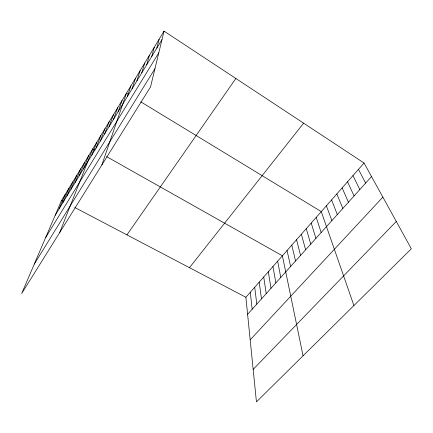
<?xml version="1.0" encoding="UTF-8"?>
<svg xmlns="http://www.w3.org/2000/svg" width="433" height="433" viewBox="0 0 433 433"><rect width="100%" height="100%" fill="white"/><g stroke="black" fill="none" stroke-linecap="round" stroke-linejoin="round"><path stroke-width="0.65" d="M164.037 31.122L150.543 86.914L21.65 293.574L61.508 200.544L164.037 31.122L364.05 163.014L411.35 248.786L256.439 401.878L245.884 297.276L364.05 163.014M156.811 48.128L159.111 39.262M151.718 56.507L154.256 47.284M146.7 64.761L149.466 55.197M141.753 72.896L144.746 63.002M136.882 80.911L140.086 70.693M132.081 88.814L135.497 78.281M127.345 96.602L130.966 85.772M101.842 164.995L126.496 93.155L128.79 94.551M118.079 111.849L122.084 100.445M113.538 119.313L117.733 107.633M109.067 126.674L113.441 114.729M104.651 133.932L109.203 121.727M100.299 141.093L105.024 128.639M96.007 148.156L100.894 135.459M91.769 155.128L96.819 142.192M59.635 232.673L92.797 148.838L95.022 150.094M83.347 168.989L88.711 155.599M79.158 175.879L84.673 162.272M75.023 182.677L80.684 168.854M70.947 189.383L76.755 175.354M66.926 196.003L72.868 181.773M62.953 202.53L69.036 188.111M59.04 208.977L65.248 194.368M55.17 215.336L161.98 39.625M45.568 237.744L158.803 52.766M34.277 264.103L154.965 68.63M126.95 234.875L235.85 78.476M189.47 267.675L303.609 123.156M247.606 314.315L371.514 176.545M250.182 339.84L382.864 197.129M253.164 369.398L396.276 221.447M61.508 200.544L63.824 201.756M74.763 207.499L245.884 297.276M106.626 156.638L282.403 255.784L303.062 355.802M140.779 101.842L321.275 211.613L353.907 305.552M358.47 169.352L365.631 183.089M352.96 175.614L359.823 189.551M347.52 181.8L354.086 195.927M342.14 187.906L348.424 202.222M336.831 193.941L342.839 208.435M331.581 199.905L337.318 214.573M326.401 205.794L331.867 220.63M316.214 217.366L321.172 232.521M311.213 223.049L315.922 238.361M306.272 228.662L310.737 244.125M301.384 234.215L305.617 249.819M296.556 239.703L300.556 255.448M291.782 245.127L295.555 261.007M287.063 250.485L290.613 266.495M277.65 261.186L280.768 277.45M272.952 266.517L275.859 282.906M268.314 271.794L271.009 288.297M263.724 277.006L266.214 293.628M259.188 282.159L261.478 298.889M254.707 287.258L256.801 304.096M250.269 292.291L252.179 309.238"/></g></svg>
